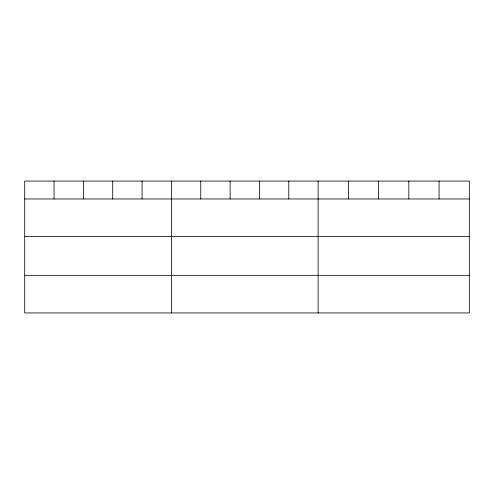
<?xml version="1.0" encoding="UTF-8"?>
<svg xmlns="http://www.w3.org/2000/svg" width="494" height="494" viewBox="0 0 494 494"><rect width="100%" height="100%" fill="white"/><g stroke="black" fill="none" stroke-linecap="round" stroke-linejoin="round"><path stroke-width="0.74" d="M469.3 198.977L469.3 312.937L24.7 312.937L24.7 181.063L469.3 181.063L469.3 198.977L24.7 198.977M24.7 236.583L469.3 236.583M24.7 275.331L469.3 275.331M439.067 181.063L439.067 198.977M408.834 181.063L408.834 198.977M378.602 181.063L378.602 198.977M348.369 181.063L348.369 198.977M318.136 181.063L318.136 312.937M288.792 181.063L288.792 198.977M259.449 181.063L259.449 198.977M230.105 181.063L230.105 198.977M200.762 181.063L200.762 198.977M171.418 181.063L171.418 312.937M142.074 181.063L142.074 198.977M112.731 181.063L112.731 198.977M83.387 181.063L83.387 198.977M54.044 181.063L54.044 198.977"/></g></svg>
